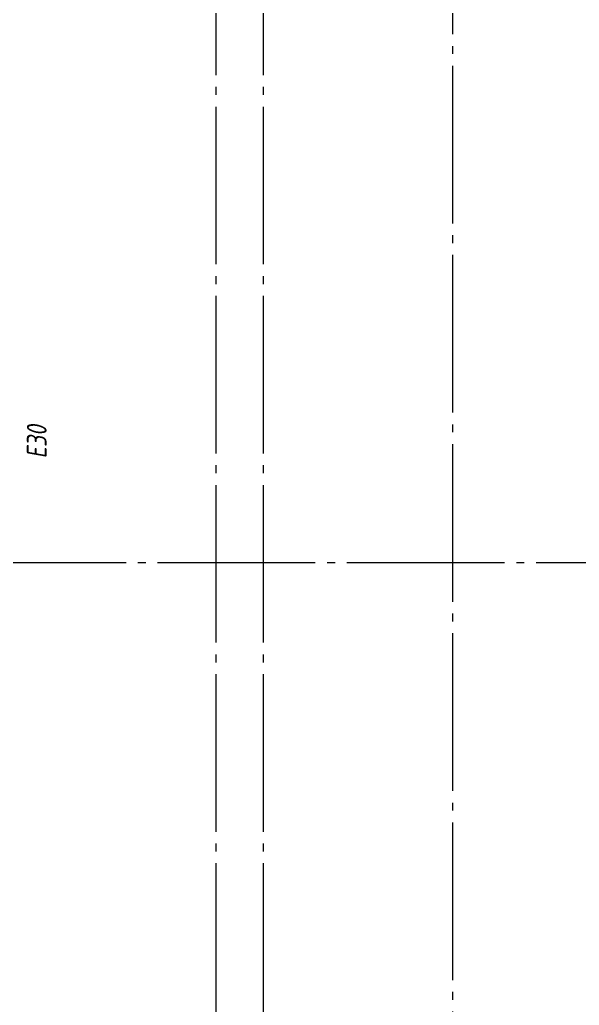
# Model space of a CAD drawing. Header units: millimetres. Extents: x -85420 to 1195317, y -69347 to 470418.
# Drawn here: x 448457 to 455555, y 24958 to 37463 of the extents above; entities that cross this region are included whole.
import ezdxf
from ezdxf import colors
from ezdxf.entities.mleader import LeaderData, LeaderLine
from ezdxf.math import Vec2, Vec3

# ---------------------------------------------------------------- set-up
doc = ezdxf.new("R2010")
doc.units = ezdxf.units.MM
for name, pattern in [('GOST2.303 6', [12, 8, -1.5, 1, -1.5]), ('ГОСТ 2.303 4', [7, 5, -2, 0]), ('ГОСТ 2.303 5', [24, 20, -1.5, 1, -1.5]), ('осевая', [50.800000000000004, 31.75, -6.35, 6.35, -6.35])]:
    doc.linetypes.add(name, pattern=pattern)
doc.layers.add('+АР_Осевые линии', color=252, linetype='GOST2.303 6', lineweight=9)
doc.layers.add('АР_Отметки', color=7, linetype='Continuous', lineweight=5)
doc.layers.add('ОСИ', color=7, linetype='осевая', lineweight=13, true_color=0x999999)
doc.layers.add('ПБ_граница', color=7, linetype='ГОСТ 2.303 4', lineweight=40, true_color=0xdb0000)
doc.styles.add('ISOCPEUR', font='', dxfattribs={"height": 250})
doc.styles.add('ГОСТ 2.304', font='CS_Gost2304.shx', dxfattribs={"oblique": 10})
doc.styles.get('ISOCPEUR').set_extended_font_data('ISOCPEUR', italic=True)

# ---------------------------------------------------------------- blocks, each defined once
blk = doc.blocks.new('A$C314F1C93')
at = {"layer": '+АР_Осевые линии', "linetype": 'ГОСТ 2.303 5', "lineweight": 0, "ltscale": 100}
for p, q in [((23540.00000000047, 64752.65710872156), (23540.00000000047, -9752.23746942038)), ((20540.00000000047, 64233.04186645093), (20540.00000000047, -9232.622227149745)), ((21140.00000000047, 64233.04186645093), (21140.00000000047, -9232.622227149745))]:
    blk.add_line(p, q, dxfattribs=at)
blk.add_lwpolyline([(-4199.99999999968, 15249.99999999988), (75280.00000000006, 15249.99999999988)], dxfattribs=at)
blk = doc.blocks.new('_DotSmall')
at = {"color": 0, "linetype": 'ByBlock', "const_width": 0.5}
blk.add_lwpolyline([(-0.0625, 0, 1), (0.0625, 0, 1)], format="xyb", close=True, dxfattribs=at)
blk = doc.blocks.new('АР план')
at = {"layer": 'АР_Отметки', "lineweight": 9}
ml = blk.add_multileader_mtext('Standard', dxfattribs=at)
ml.set_content('+3,950', color=256, style='ISOCPEUR')
ml.set_leader_properties(color=256, linetype='Continuous', lineweight=-1)
ml.set_arrow_properties(name='DOTSMALL')
ml.build(insert=Vec2(0, 0))
ml.multileader.update_dxf_attribs({"has_text_frame": 1, "text_left_attachment_type": 4, "text_right_attachment_type": 4, "dogleg_length": 100, "arrow_head_size": 180})
ctx = ml.context
ctx.base_point, ctx.char_height, ctx.arrow_head_size, ctx.landing_gap_size, ctx.plane_origin = Vec3(653061.3110686555, 32239.71936149879), 250, 180, 50, Vec3(652979.9176188062, 30972.1551693685)
ctx.left_attachment, ctx.right_attachment = 4, 4
notes = []
notes.append((ctx, [(0, (0, 0, 0), (0, 0), (1, 0), 1, [])]))
ctx.mtext.insert, ctx.mtext.width, ctx.mtext.line_spacing_style, ctx.mtext.flow_direction = Vec3(653111.3110686555, 32573.05269483211), 852.6970314602484, 2, 5
ml = blk.add_multileader_mtext('Standard', dxfattribs=at)
ml.set_content('+1,975', color=256, style='ISOCPEUR')
ml.set_leader_properties(color=256, linetype='Continuous', lineweight=-1)
ml.set_arrow_properties(name='DOTSMALL')
ml.build(insert=Vec2(0, 0))
ml.multileader.update_dxf_attribs({"has_text_frame": 1, "text_left_attachment_type": 4, "text_right_attachment_type": 4, "dogleg_length": 100, "arrow_head_size": 180})
ctx = ml.context
ctx.base_point, ctx.char_height, ctx.arrow_head_size, ctx.landing_gap_size, ctx.plane_origin = Vec3(652749.2966237958, 27128.71309628351), 250, 180, 50, Vec3(655881.3550783198, 25957.03355335795)
ctx.left_attachment, ctx.right_attachment = 4, 4
notes.append((ctx, [(0, (0, 0, 0), (0, 0), (1, 0), 1, [])]))
ctx.mtext.insert, ctx.mtext.width, ctx.mtext.line_spacing_style, ctx.mtext.flow_direction = Vec3(652799.2966237958, 27528.71309628351), 852.6970314602484, 2, 5
ml = blk.add_multileader_mtext('Standard', dxfattribs=at)
ml.set_content('+2,410', color=256, style='ISOCPEUR')
ml.set_leader_properties(color=256, linetype='Continuous', lineweight=-1)
ml.set_arrow_properties(name='DOTSMALL')
ml.build(insert=Vec2(0, 0))
ml.multileader.update_dxf_attribs({"has_text_frame": 1, "text_left_attachment_type": 4, "text_right_attachment_type": 4, "dogleg_length": 100, "arrow_head_size": 180})
ctx = ml.context
ctx.base_point, ctx.char_height, ctx.arrow_head_size, ctx.landing_gap_size, ctx.plane_origin = Vec3(649667.0758553846, 15695.91183566085), 250, 180, 50, Vec3(647505.863485316, 15104.66626217555)
ctx.left_attachment, ctx.right_attachment = 4, 4
notes.append((ctx, [(0, (0, 0, 0), (0, 0), (1, 0), 1, [])]))
ctx.mtext.insert, ctx.mtext.width, ctx.mtext.line_spacing_style, ctx.mtext.flow_direction = Vec3(649717.0758553846, 16029.2451689942), 852.6970314602484, 2, 5
for ctx, leaders in notes:
    for number, flags, end, landing, length, lines in leaders:
        leader = LeaderData()
        leader.index, (leader.has_last_leader_line, leader.has_dogleg_vector, leader.attachment_direction) = number, flags
        leader.last_leader_point, leader.dogleg_vector, leader.dogleg_length = Vec3(end), Vec3(landing), length
        for number, points, colour, breaks in lines:
            line = LeaderLine()
            line.index, line.vertices, line.color, line.breaks = number, Vec3.list(points), colors.encode_raw_color(colour), breaks
            leader.lines.append(line)
        ctx.leaders.append(leader)

msp = doc.modelspace()

# ---------------------------------------------------------------- block references
at = {"layer": 'ОСИ', "ltscale": 40}
msp.add_blockref('A$C314F1C93', (430406.3725916118, 15326.41521031433, 4.999999999999952e-09), dxfattribs=at)

# ---------------------------------------------------------------- next in the draw order: texts
at = {"layer": 'ПБ_граница', "linetype": 'ByBlock', "lineweight": 0, "ltscale": 100, "insert": (448673.4536581099, 32108.71537819866, 4.999999999999952e-09), "char_height": 250, "width": 1, "attachment_point": 5, "rotation": 90, "line_spacing_factor": 0.5, "style": 'ГОСТ 2.304', "bg_fill": 3, "box_fill_scale": 1.2, "bg_fill_color": 1, "bg_fill_transparency": 0}
msp.add_mtext('E30', dxfattribs=at)

# ---------------------------------------------------------------- next in the draw order: block references
at = {"color": 12, "true_color": 0xe00000}
msp.add_blockref('АР план', (-85419.90290359053, 14341.5887358326), dxfattribs=at)

# ---------------------------------------------------------------- next in the draw order: leaders
at = {"layer": 'АР_Отметки', "lineweight": 9}
ml = msp.add_multileader_mtext('Standard', dxfattribs=at)
ml.set_content('+2,410', color=256, style='ISOCPEUR')
ml.set_leader_properties(color=256, linetype='Continuous', lineweight=-1)
ml.set_arrow_properties(name='DOTSMALL')
ml.build(insert=Vec2(0, 0))
ml.multileader.update_dxf_attribs({"has_text_frame": 1, "text_left_attachment_type": 4, "text_right_attachment_type": 4, "dogleg_length": 100, "arrow_head_size": 180})
ctx = ml.context
ctx.base_point, ctx.char_height, ctx.arrow_head_size, ctx.landing_gap_size, ctx.plane_origin = Vec3(703103.0309721342, 29209.74974800884), 250, 180, 50, Vec3(700941.8186020657, 28618.50417452354)
ctx.left_attachment, ctx.right_attachment = 4, 4
notes = []
notes.append((ctx, [(0, (0, 0, 0), (0, 0), (1, 0), 1, [])]))
ctx.mtext.insert, ctx.mtext.width, ctx.mtext.line_spacing_style, ctx.mtext.flow_direction = Vec3(703153.0309721342, 29543.08308134218), 852.6970314602484, 2, 5
ml = msp.add_multileader_mtext('Standard', dxfattribs=at)
ml.set_content('+2,410', color=256, style='ISOCPEUR')
ml.set_leader_properties(color=256, linetype='Continuous', lineweight=-1)
ml.set_arrow_properties(name='DOTSMALL')
ml.build(insert=Vec2(0, 0))
ml.multileader.update_dxf_attribs({"has_text_frame": 1, "text_left_attachment_type": 4, "text_right_attachment_type": 4, "dogleg_length": 100, "arrow_head_size": 180})
ctx = ml.context
ctx.base_point, ctx.char_height, ctx.arrow_head_size, ctx.landing_gap_size, ctx.plane_origin = Vec3(703103.0309721342, 29209.74974800884), 250, 180, 50, Vec3(700941.8186020657, 28618.50417452354)
ctx.left_attachment, ctx.right_attachment = 4, 4
notes.append((ctx, [(0, (0, 0, 0), (0, 0), (1, 0), 1, [])]))
ctx.mtext.insert, ctx.mtext.width, ctx.mtext.line_spacing_style, ctx.mtext.flow_direction = Vec3(703153.0309721342, 29543.08308134218), 852.6970314602484, 2, 5
for ctx, leaders in notes:
    for number, flags, end, landing, length, lines in leaders:
        leader = LeaderData()
        leader.index, (leader.has_last_leader_line, leader.has_dogleg_vector, leader.attachment_direction) = number, flags
        leader.last_leader_point, leader.dogleg_vector, leader.dogleg_length = Vec3(end), Vec3(landing), length
        for number, points, colour, breaks in lines:
            line = LeaderLine()
            line.index, line.vertices, line.color, line.breaks = number, Vec3.list(points), colors.encode_raw_color(colour), breaks
            leader.lines.append(line)
        ctx.leaders.append(leader)

doc.saveas('drawing.dxf')
